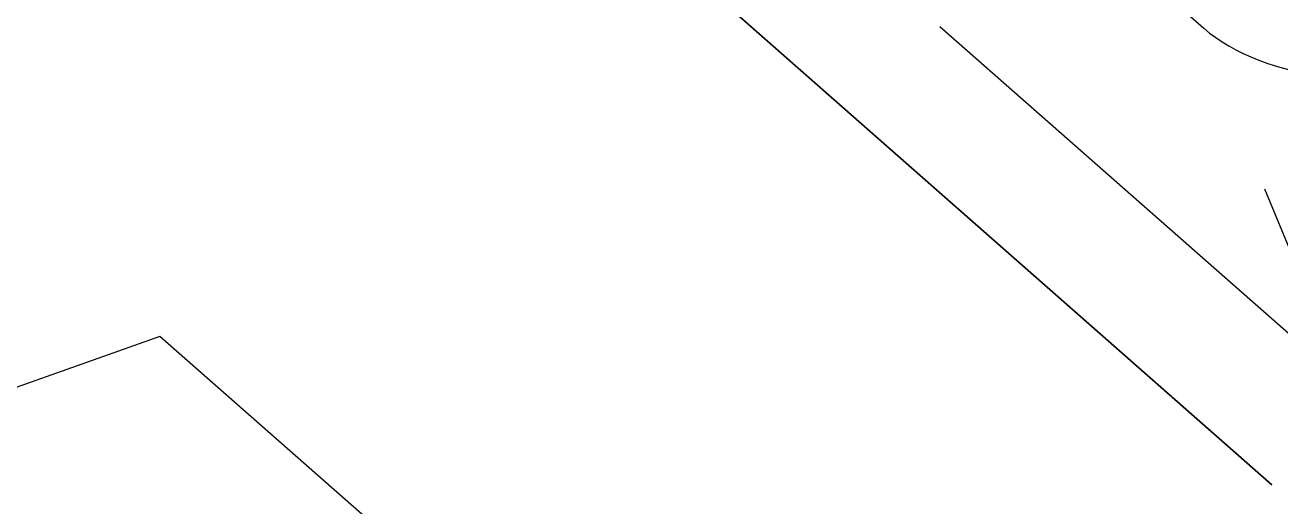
# Model space of a CAD drawing. Header units: metres. Extents: x 42.1 to 94.3, y -3.4 to 61.2.
# Drawn here: x 88.5868 to 88.902, y 40.8094 to 40.9302 of the extents above; entities that cross this region are included whole.
import ezdxf

# ---------------------------------------------------------------- set-up
doc = ezdxf.new("R2010")
doc.units = ezdxf.units.M
for name, color, linetype, lineweight in [('A-ANNO-DIMS', 7, 'Continuous', 5), ('A-ANNO-DIMS-25', 7, 'Continuous', 5), ('ARQ-PAR', 7, 'Continuous', 5), ('ARQ-SAN', 7, 'Continuous', 5)]:
    doc.layers.add(name, color=color, linetype=linetype, lineweight=lineweight)
doc.layers.add('ARQ_1100_BASE_TÉRREO_GARAGEM_dwg', color=7, linetype='Continuous', lineweight=5, true_color=0x767676)
doc.styles.add('Arial', font='arial.ttf', dxfattribs={"height": 0.0625})
doc.dimstyles.new('Diagonal_-_2_5_mm_Arial_-_Preto', dxfattribs={"dimscale": 0.3048, "dimtxt": 0.063766, "dimasz": 0.246063, "dimexe": 0.19685, "dimexo": 0.123031, "dimgap": 0.04101, "dimtad": 1, "dimrnd": 0.01, "dimzin": 0, "dimdsep": 46, "dimtxsty": 'Arial', "dimblk1": 'OBLIQUE', "dimblk2": 'OBLIQUE', "dimsah": 1, "dimcen": 0.09, "dimdle": 0.19685, "dimazin": 0, "dimtfac": 1, "dimtdec": 4, "dimtix": 1, "dimtmove": 0, "dimatfit": 3, "dimfxl": 1, "dimtvp": 1, "dimtolj": 1, "dimtzin": 0, "dimarcsym": 2})

# ---------------------------------------------------------------- blocks, each defined once
blk = doc.blocks.new('ARQ_1100_BASE_TÉRREO_GARAGEM_dwg-4178582-3D_DT_01')
at = {"layer": 'ARQ-PAR', "color": 253, "true_color": 0xaaaaaa}
for points in [[(7.48467, 41.81651, 0), (6.9288, 41.61929, 0), (7.84344, 40.81466, 0)], [(7.67461, 40.75476, 0), (7.5641, 40.85197, 0), (6.29787, 40.40271, 0), (6.2711, 40.42626, 0), (5.7013, 40.22409, 0)]]:
    blk.add_polyline3d(points, dxfattribs=at)
at = {"layer": 'ARQ-SAN', "color": 253, "true_color": 0xaaaaaa}
for p, q in [((7.84344, 40.81466), (7.29652, 41.2958)), ((7.62581, 41.1058), (7.82637, 40.92936))]:
    blk.add_line(p, q, dxfattribs=at)
blk.add_ellipse((7.86858, 40.94434), major_axis=(0.05, 0), ratio=0.558679, start_param=3.707396, end_param=5.278192, dxfattribs=at)
blk = doc.blocks.new('DIMBLOCK64-3D_DT_01')
at = {"layer": 'A-ANNO-DIMS-25'}
for p, q in [((88.91833, 41.21341), (88.73535, 41.37439)), ((88.91833, 41.26318), (88.91833, 40.79043)), ((88.91833, 41.21341), (88.95049, 41.18512)), ((88.91833, 40.84019), (88.81657, 40.92971)), ((88.91833, 40.84019), (88.95049, 40.81189))]:
    blk.add_line(p, q, dxfattribs=at)
at = {"layer": 'A-ANNO-DIMS-25', "lineweight": 20}
for p, q in [((88.91833, 41.21341), (88.89822, 41.2622)), ((88.91833, 41.21341), (88.93843, 41.16463)), ((88.91833, 40.84019), (88.89822, 40.88898)), ((88.91833, 40.84019), (88.93843, 40.7914))]:
    blk.add_line(p, q, dxfattribs=at)
at = {"layer": 'A-ANNO-DIMS-25', "color": 0, "insert": (88.83049, 40.94833), "char_height": 0.0625, "width": 0.2024823, "attachment_point": 1, "rotation": 90, "line_spacing_factor": 0.941778, "style": 'Arial'}
blk.add_mtext('0,45', dxfattribs=at)
blk = doc.blocks.new('_Oblique')
at = {"color": 0, "linetype": 'ByBlock', "lineweight": -2}
blk.add_line((-0.5, -0.5), (0.5, 0.5), dxfattribs=at)

msp = doc.modelspace()

# ---------------------------------------------------------------- block references
at = {"layer": 'ARQ_1100_BASE_TÉRREO_GARAGEM_dwg', "color": 253, "true_color": 0xaaaaaa}
msp.add_blockref('ARQ_1100_BASE_TÉRREO_GARAGEM_dwg-4178582-3D_DT_01', (81.05653, 0), dxfattribs=at)

# ---------------------------------------------------------------- dimensions: what is measured, and where the dimension line sits
at = {"layer": 'A-ANNO-DIMS'}
dim = msp.add_linear_dim(base=(88.91833, 40.94739), p1=(88.71524, 41.39207), p2=(88.79647, 40.94739), angle=90, dimstyle='Diagonal_-_2_5_mm_Arial_-_Preto', override={"dimpost": '<>', "dimfxl": 0.452036}, dxfattribs=at)
dim.commit()
dim.dimension.update_dxf_attribs({"geometry": 'DIMBLOCK64-3D_DT_01', "text_midpoint": (88.87392, 41.16973)})

doc.saveas('drawing.dxf')
